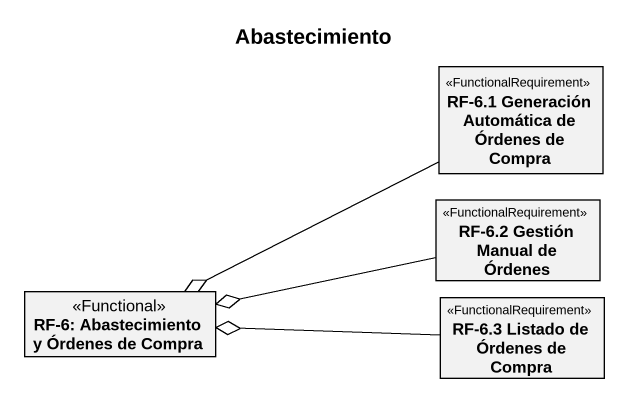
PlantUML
@startuml
title Abastecimiento
hide circle
hide empty members
class "RF-6.1 Generación Automática de Órdenes de Compra" as RF_6_1_Generación <<FunctionalRequirement>>
class "RF-6.2 Gestión Manual de Órdenes" as RF_6_2_Gestión_Manual_de <<FunctionalRequirement>>
class "RF-6: Abastecimiento y Órdenes de Compra" as RF_6_Abastecimiento_y <<Functional>>
class "RF-6.3 Listado de Órdenes de Compra" as RF_6_3_Listado_de_Órdenes <<FunctionalRequirement>>
RF_6_1_Generación -left-o RF_6_Abastecimiento_y
RF_6_2_Gestión_Manual_de -left-o RF_6_Abastecimiento_y
RF_6_3_Listado_de_Órdenes -left-o RF_6_Abastecimiento_y
@enduml
